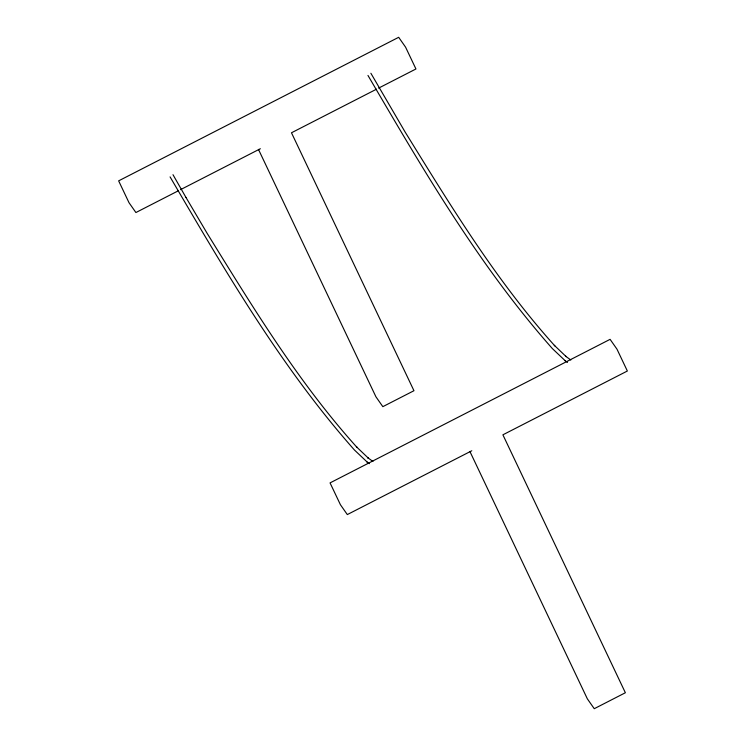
<?xml version="1.0" encoding="UTF-8"?>
<svg xmlns="http://www.w3.org/2000/svg" width="746" height="746" viewBox="0 0 746 746"><rect width="100%" height="100%" fill="white"/><g stroke="black" fill="none" stroke-linecap="round" stroke-linejoin="round"><path stroke-width="1.12" d="M178.425 190.743L135.903 212.535L129.002 202.688L118.642 180.858L398.681 37.3L405.582 47.157L415.942 68.977L378.604 88.121M180.504 189.671L260.363 148.734M376.525 89.184L291.481 132.779L413.955 390.717L382.838 406.663L375.937 396.807L258.461 149.405M471.78 450.77L347.319 514.572L340.418 504.716L330.058 482.895L610.097 339.337L616.998 349.193L627.358 371.014L502.897 434.815L625.372 692.745L594.254 708.7L587.354 698.843L469.887 451.442M367.965 75.439C423.43 170.163 479.333 266.108 552.385 348.606L565.412 360.943M170.069 176.886C225.534 271.619 281.438 367.554 354.49 450.052L367.517 462.389M570.821 360.01L565.58 356.196L566.139 356.607L554.297 345.314L554.8 345.836C496.36 280.99 450.752 205.924 405.059 131.921L370.883 73.257M564.843 360.532L567.482 362.444M372.925 461.457L367.685 457.643L368.254 458.053L356.401 446.761L356.905 447.283C298.465 382.446 252.857 307.371 207.164 233.367L185.941 197.401M366.948 461.979L369.279 463.667M172.988 174.695L185.95 197.42"/></g></svg>
